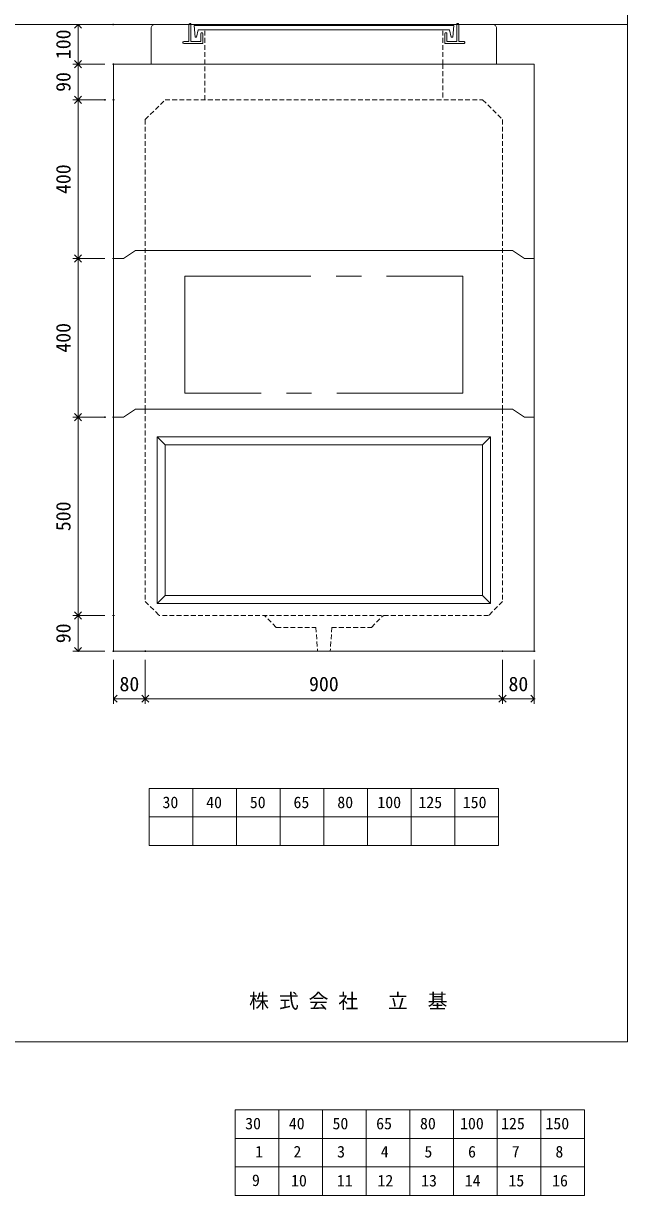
# Model space of a CAD drawing. Units: millimetres, scale not verified. Extents: x -4890 to 4890, y -2331 to 2331.
# Drawn here: x 3368 to 4890, y -2331 to 624 of the extents above; entities that cross this region are included whole.
import ezdxf
from ezdxf.enums import TextEntityAlignment as Align

# ---------------------------------------------------------------- set-up
doc = ezdxf.new("R2010")
doc.units = ezdxf.units.MM
doc.header["$LTSCALE"] = 10
doc.header["$PDMODE"] = 32
doc.header["$PDSIZE"] = 2
doc.linetypes.add('DASHED1', pattern=[1.8, 1.2, -0.6])
doc.linetypes.add('USER2', pattern=[50.8, 31.75, -6.35, 6.35, -6.35])
doc.layers.add('0-1_Defpoints', color=7, linetype='Continuous')
for name, color, linetype, lineweight in [('0-2_waku', 7, 'Continuous', 18), ('0-3_gaikei', 7, 'Continuous', 18), ('0-4_kakure', 7, 'DASHED1', 5), ('0-5_sunpou', 7, 'Continuous', 5), ('0-9_uchigawa', 6, 'Continuous', 18), ('0-B_futa', 3, 'Continuous', 18), ('0-C_GL', 4, 'Continuous', 18), ('0-E_文字１', 7, 'Continuous', 18), ('1-3_uchigawa2', 6, 'USER2', 18), ('1-5_文字２', 7, 'Continuous', 5)]:
    doc.layers.add(name, color=color, linetype=linetype, lineweight=lineweight)
doc.styles.add('ＭＳ ゴシック', font='')
doc.styles.get('ＭＳ ゴシック').set_extended_font_data('MS Gothic')

# ---------------------------------------------------------------- blocks, each defined once
blk = doc.blocks.new('_Open90')
at = {"layer": '0-5_sunpou'}
blk.add_line((0, 0), (-1, 0), dxfattribs=at)
blk.add_lwpolyline([(-0.5, 0.5), (0, 0), (-0.5, -0.5)], dxfattribs=at)
blk = doc.blocks.new('D98')
at = {"layer": '0-1_Defpoints'}
for p in [(5042.32, 1804.36), (4953, 1304.36), (5042.32, 1304.36)]:
    blk.add_point(p, dxfattribs=at)
at = {"layer": '0-5_sunpou'}
for p, q in [((5020.32, 1804.36), (4940, 1804.36)), ((4953, 1786.36), (4953, 1322.36)), ((5020.32, 1304.36), (4940, 1304.36))]:
    blk.add_line(p, q, dxfattribs=at)
at = {"layer": '0-5_sunpou', "xscale": 18, "yscale": 18}
for p, rotation in [((4953, 1804.36), 90), ((4953, 1304.36), 270)]:
    blk.add_blockref('_Open90', p, dxfattribs=dict(at, rotation=rotation))
at = {"layer": '0-5_sunpou', "style": 'ＭＳ ゴシック'}
blk.add_text('500', height=36.66, rotation=90, dxfattribs=at).set_placement((4945, 1516.86), align=Align.BOTTOM_LEFT)
blk = doc.blocks.new('D99')
at = {"layer": '0-1_Defpoints'}
for p in [(5042.32, 1304.36), (4953, 1214.36), (5042.32, 1214.36)]:
    blk.add_point(p, dxfattribs=at)
at = {"layer": '0-5_sunpou'}
for p, q in [((5020.32, 1304.36), (4940, 1304.36)), ((4953, 1286.36), (4953, 1232.36)), ((5020.32, 1214.36), (4940, 1214.36))]:
    blk.add_line(p, q, dxfattribs=at)
at = {"layer": '0-5_sunpou', "xscale": 18, "yscale": 18}
for p, rotation in [((4953, 1304.36), 90), ((4953, 1214.36), 270)]:
    blk.add_blockref('_Open90', p, dxfattribs=dict(at, rotation=rotation))
at = {"layer": '0-5_sunpou', "style": 'ＭＳ ゴシック'}
blk.add_text('90', height=36.66, rotation=90, dxfattribs=at).set_placement((4945, 1234.36), align=Align.BOTTOM_LEFT)
blk = doc.blocks.new('D100')
at = {"layer": '0-1_Defpoints'}
for p in [(5042.32, 1214.36), (5122.32, 1214.36), (5122.32, 1094.33)]:
    blk.add_point(p, dxfattribs=at)
at = {"layer": '0-5_sunpou'}
for p, q in [((5042.32, 1192.36), (5042.32, 1081.33)), ((5122.32, 1192.36), (5122.32, 1081.33)), ((5060.32, 1094.33), (5104.32, 1094.33))]:
    blk.add_line(p, q, dxfattribs=at)
at = {"layer": '0-5_sunpou', "xscale": 18, "yscale": 18, "rotation": 180}
blk.add_blockref('_Open90', (5042.32, 1094.33), dxfattribs=at)
at = {"layer": '0-5_sunpou', "xscale": 18, "yscale": 18}
blk.add_blockref('_Open90', (5122.32, 1094.33), dxfattribs=at)
at = {"layer": '0-5_sunpou', "style": 'ＭＳ ゴシック'}
blk.add_text('80', height=36.66, dxfattribs=at).set_placement((5057.32, 1102.33), align=Align.BOTTOM_LEFT)
blk = doc.blocks.new('D101')
at = {"layer": '0-1_Defpoints'}
for p in [(5122.32, 1214.36), (6022.32, 1214.36), (6022.32, 1094.33)]:
    blk.add_point(p, dxfattribs=at)
at = {"layer": '0-5_sunpou'}
for p, q in [((5122.32, 1192.36), (5122.32, 1081.33)), ((6022.32, 1192.36), (6022.32, 1081.33)), ((5140.32, 1094.33), (6004.32, 1094.33))]:
    blk.add_line(p, q, dxfattribs=at)
at = {"layer": '0-5_sunpou', "xscale": 18, "yscale": 18, "rotation": 180}
blk.add_blockref('_Open90', (5122.32, 1094.33), dxfattribs=at)
at = {"layer": '0-5_sunpou', "xscale": 18, "yscale": 18}
blk.add_blockref('_Open90', (6022.32, 1094.33), dxfattribs=at)
at = {"layer": '0-5_sunpou', "style": 'ＭＳ ゴシック'}
blk.add_text('900', height=36.66, dxfattribs=at).set_placement((5534.82, 1102.33), align=Align.BOTTOM_LEFT)
blk = doc.blocks.new('D102')
at = {"layer": '0-1_Defpoints'}
for p in [(6022.32, 1214.36), (6102.32, 1214.36), (6102.32, 1094.33)]:
    blk.add_point(p, dxfattribs=at)
at = {"layer": '0-5_sunpou'}
for p, q in [((6022.32, 1192.36), (6022.32, 1081.33)), ((6102.32, 1192.36), (6102.32, 1081.33)), ((6040.32, 1094.33), (6084.32, 1094.33))]:
    blk.add_line(p, q, dxfattribs=at)
at = {"layer": '0-5_sunpou', "xscale": 18, "yscale": 18, "rotation": 180}
blk.add_blockref('_Open90', (6022.32, 1094.33), dxfattribs=at)
at = {"layer": '0-5_sunpou', "xscale": 18, "yscale": 18}
blk.add_blockref('_Open90', (6102.32, 1094.33), dxfattribs=at)
at = {"layer": '0-5_sunpou', "style": 'ＭＳ ゴシック'}
blk.add_text('80', height=36.66, dxfattribs=at).set_placement((6037.32, 1102.33), align=Align.BOTTOM_LEFT)
blk = doc.blocks.new('D103')
at = {"layer": '0-1_Defpoints'}
for p in [(5041.54, 2794.36), (4953, 2694.36), (5042.32, 2694.36)]:
    blk.add_point(p, dxfattribs=at)
at = {"layer": '0-5_sunpou'}
for p, q in [((5019.54, 2794.36), (4940, 2794.36)), ((4953, 2776.36), (4953, 2712.36)), ((5020.32, 2694.36), (4940, 2694.36))]:
    blk.add_line(p, q, dxfattribs=at)
at = {"layer": '0-5_sunpou', "xscale": 18, "yscale": 18}
for p, rotation in [((4953, 2794.36), 90), ((4953, 2694.36), 270)]:
    blk.add_blockref('_Open90', p, dxfattribs=dict(at, rotation=rotation))
at = {"layer": '0-5_sunpou', "style": 'ＭＳ ゴシック'}
blk.add_text('100', height=36.66, rotation=90, dxfattribs=at).set_placement((4945, 2706.86), align=Align.BOTTOM_LEFT)
blk = doc.blocks.new('D104')
at = {"layer": '0-1_Defpoints'}
for p in [(5042.32, 2694.36), (4953, 2604.36), (5042.32, 2604.36)]:
    blk.add_point(p, dxfattribs=at)
at = {"layer": '0-5_sunpou'}
for p, q in [((5020.32, 2694.36), (4940, 2694.36)), ((4953, 2676.36), (4953, 2622.36)), ((5020.32, 2604.36), (4940, 2604.36))]:
    blk.add_line(p, q, dxfattribs=at)
at = {"layer": '0-5_sunpou', "xscale": 18, "yscale": 18}
for p, rotation in [((4953, 2694.36), 90), ((4953, 2604.36), 270)]:
    blk.add_blockref('_Open90', p, dxfattribs=dict(at, rotation=rotation))
at = {"layer": '0-5_sunpou', "style": 'ＭＳ ゴシック'}
blk.add_text('90', height=36.66, rotation=90, dxfattribs=at).set_placement((4945, 2624.36), align=Align.BOTTOM_LEFT)
blk = doc.blocks.new('D105')
at = {"layer": '0-1_Defpoints'}
for p in [(5020.32, 2604.36), (4953, 2204.36), (5042.32, 2204.36)]:
    blk.add_point(p, dxfattribs=at)
at = {"layer": '0-5_sunpou'}
for p, q in [((4998.32, 2604.36), (4940, 2604.36)), ((4953, 2586.36), (4953, 2222.36)), ((5020.32, 2204.36), (4940, 2204.36))]:
    blk.add_line(p, q, dxfattribs=at)
at = {"layer": '0-5_sunpou', "xscale": 18, "yscale": 18}
for p, rotation in [((4953, 2604.36), 90), ((4953, 2204.36), 270)]:
    blk.add_blockref('_Open90', p, dxfattribs=dict(at, rotation=rotation))
at = {"layer": '0-5_sunpou', "style": 'ＭＳ ゴシック'}
blk.add_text('400', height=36.66, rotation=90, dxfattribs=at).set_placement((4945, 2366.86), align=Align.BOTTOM_LEFT)
blk = doc.blocks.new('D106')
at = {"layer": '0-1_Defpoints'}
for p in [(5042.32, 2204.36), (4953, 1804.36), (5020.32, 1804.36)]:
    blk.add_point(p, dxfattribs=at)
at = {"layer": '0-5_sunpou'}
for p, q in [((5020.32, 2204.36), (4940, 2204.36)), ((4953, 2186.36), (4953, 1822.36)), ((4998.32, 1804.36), (4940, 1804.36))]:
    blk.add_line(p, q, dxfattribs=at)
at = {"layer": '0-5_sunpou', "xscale": 18, "yscale": 18}
for p, rotation in [((4953, 2204.36), 90), ((4953, 1804.36), 270)]:
    blk.add_blockref('_Open90', p, dxfattribs=dict(at, rotation=rotation))
at = {"layer": '0-5_sunpou', "style": 'ＭＳ ゴシック'}
blk.add_text('400', height=36.66, rotation=90, dxfattribs=at).set_placement((4945, 1966.86), align=Align.BOTTOM_LEFT)

msp = doc.modelspace()

# ---------------------------------------------------------------- linework, layer by layer
at = {"layer": '0-2_waku'}
for p, q in [((4889.94, 2331.26), (4889.94, -1943.74)), ((3684.94, -1304.74), (3684.94, -1448.74)), ((3684.94, -1304.74), (3684.94, -1448.74)), ((3684.94, -1304.74), (3684.94, -1448.74)), ((3684.94, -1304.74), (3684.94, -1448.74)), ((3684.94, -1304.74), (4564.94, -1304.74)), ((3794.94, -1304.74), (3794.94, -1448.74)), ((3904.94, -1304.74), (3904.94, -1448.74)), ((3904.94, -1304.74), (3904.94, -1448.74)), ((4014.94, -1304.74), (4014.94, -1448.74)), ((4124.94, -1304.74), (4124.94, -1448.74)), ((4234.94, -1304.74), (4234.94, -1448.74)), ((4344.94, -1304.74), (4344.94, -1448.74)), ((4454.94, -1304.74), (4454.94, -1448.74)), ((4564.94, -1304.74), (4564.94, -1448.74)), ((3684.94, -1376.74), (4564.94, -1376.74)), ((3684.94, -1448.74), (4564.94, -1448.74)), ((-1230.06, -1943.74), (4889.94, -1943.74)), ((-1230.06, -1943.74), (4889.94, -1943.74))]:
    msp.add_line(p, q, dxfattribs=at)
msp.add_lwpolyline([(-1230.06, 2331.26), (4889.94, 2331.26), (4889.94, -1943.74)], dxfattribs=at)
at = {"layer": '0-3_gaikei'}
for p, q in [((3699.94, 621.26), (3784.94, 621.26)), ((4464.94, 621.26), (4549.94, 621.26)), ((3689.94, 521.26), (3689.94, 611.26)), ((4559.94, 521.26), (4559.94, 611.26)), ((3594.94, 521.26), (4654.94, 521.26)), ((3594.94, -958.74), (3594.94, 521.26)), ((3689.94, 521.26), (3799.94, 521.26)), ((3724.94, 521.26), (4524.94, 521.26)), ((4559.94, 521.26), (4449.94, 521.26)), ((4654.94, 521.26), (4654.94, -958.74)), ((3619.94, 31.26), (3594.94, 31.26)), ((3619.94, 31.26), (3649.94, 51.26)), ((3649.94, 51.26), (4599.94, 51.26)), ((4599.94, 51.26), (4629.94, 31.26)), ((4629.94, 31.26), (4654.94, 31.26)), ((3619.94, -368.74), (3649.94, -348.74)), ((3649.94, -348.74), (4599.94, -348.74)), ((4599.94, -348.74), (4629.94, -368.74)), ((3619.94, -368.74), (3594.94, -368.74)), ((4629.94, -368.74), (4654.94, -368.74)), ((4654.94, -958.74), (3594.94, -958.74))]:
    msp.add_line(p, q, dxfattribs=at)
for centre, radius, start, end in [((3699.36, 611.84), 9.44, 86.47383, 183.52617), ((4550.27, 611.59), 9.68, 358.04251, 91.95749)]:
    msp.add_arc(centre, radius, start, end, dxfattribs=at)
at = {"layer": '0-4_kakure'}
for p, q in [((3824.94, 521.26), (3824.94, 607.76)), ((4424.94, 521.26), (4424.94, 607.76)), ((3824.94, 431.26), (3824.94, 521.26)), ((4424.94, 521.26), (4424.94, 431.26)), ((3674.94, 381.26), (3724.94, 431.26)), ((3724.94, 431.26), (4524.94, 431.26)), ((4524.94, 431.26), (4574.94, 381.26)), ((3674.94, 381.26), (3674.94, -348.74)), ((4574.94, 381.26), (4574.94, -348.74)), ((3674.94, -348.74), (3674.94, -833.74)), ((4574.94, -348.74), (4574.94, -833.74)), ((3674.94, -833.74), (3709.94, -868.74)), ((4574.94, -833.74), (4539.94, -868.74)), ((4539.94, -868.74), (3709.94, -868.74)), ((4004.94, -898.74), (3974.94, -868.74)), ((4244.94, -898.74), (4274.94, -868.74)), ((4004.94, -898.74), (4104.94, -898.74)), ((4104.94, -898.74), (4108.94, -958.74)), ((4144.94, -898.74), (4140.94, -958.74)), ((4144.94, -898.74), (4244.94, -898.74))]:
    msp.add_line(p, q, dxfattribs=at)
at = {"layer": '0-9_uchigawa'}
for p, q in [((3704.94, -418.74), (3704.94, -838.74)), ((3704.94, -418.74), (4124.94, -418.74)), ((3704.94, -418.74), (3724.94, -438.74)), ((3724.94, -438.74), (3724.94, -818.74)), ((3724.94, -438.74), (4124.94, -438.74)), ((3724.94, -438.74), (4124.94, -438.74)), ((4124.94, -418.74), (4544.94, -418.74)), ((4124.94, -418.74), (4544.94, -418.74)), ((4124.94, -438.74), (4524.94, -438.74)), ((4544.94, -418.74), (4524.94, -438.74)), ((4524.94, -438.74), (4524.94, -818.74)), ((4544.94, -418.74), (4544.94, -838.74)), ((3724.94, -818.74), (3704.94, -838.74)), ((3724.94, -818.74), (4124.94, -818.74)), ((4124.94, -818.74), (4524.94, -818.74)), ((4524.94, -818.74), (4544.94, -838.74)), ((3704.94, -838.74), (4124.94, -838.74)), ((4124.94, -838.74), (4544.94, -838.74))]:
    msp.add_line(p, q, dxfattribs=at)
at = {"layer": '0-B_futa'}
for p, q in [((3784.94, 621.26), (3784.94, 578.26)), ((3786.94, 623.26), (3789.94, 623.26)), ((3789.94, 623.26), (3789.94, 578.26)), ((4459.94, 623.26), (4459.94, 578.26)), ((4459.94, 623.26), (4462.94, 623.26)), ((4464.94, 621.26), (4464.94, 578.26)), ((3797.75, 618.76), (4452.08, 618.76)), ((3797.75, 618.76), (3800.24, 588.76)), ((3808.27, 607.76), (3803.95, 588.76)), ((3808.27, 607.76), (4441.61, 607.76)), ((3814.94, 598.26), (3814.94, 578.26)), ((3816.94, 600.26), (3817.94, 600.26)), ((3819.94, 598.26), (3819.94, 573.26)), ((4429.94, 598.26), (4429.94, 573.26)), ((4432.94, 600.26), (4431.94, 600.26)), ((4434.94, 598.26), (4434.94, 578.26)), ((4441.61, 607.76), (4445.93, 588.76)), ((4452.08, 618.76), (4449.83, 588.76)), ((3769.94, 576.26), (3769.94, 575.26)), ((3771.94, 578.26), (3784.94, 578.26)), ((3819.94, 573.26), (3771.94, 573.26)), ((3789.94, 578.26), (3814.94, 578.26)), ((3800.24, 588.76), (3803.95, 588.76)), ((4429.94, 573.26), (4477.94, 573.26)), ((4459.94, 578.26), (4434.94, 578.26)), ((4449.83, 588.76), (4445.93, 588.76)), ((4477.94, 578.26), (4464.94, 578.26)), ((4479.94, 576.26), (4479.94, 575.26))]:
    msp.add_line(p, q, dxfattribs=at)
for centre, start, end in [((3786.94, 621.26), 90, 180), ((4462.94, 621.26), 0, 90), ((3816.94, 598.26), 90, 180), ((3817.94, 598.26), 0, 90), ((4431.94, 598.26), 90, 180), ((4432.94, 598.26), 0, 90), ((3771.94, 576.26), 90, 180), ((3771.94, 575.26), 180, 270), ((4477.94, 576.26), 0, 90), ((4477.94, 575.26), 270, 0)]:
    msp.add_arc(centre, 2, start, end, dxfattribs=at)
at = {"layer": '0-C_GL'}
msp.add_line((-1230.06, 621.26), (4889.94, 621.26), dxfattribs=at)
msp.add_line((-1230.06, 621.26), (4889.94, 621.26), dxfattribs=at)
at = {"layer": '1-3_uchigawa2'}
for p, q in [((3774.94, -13.74), (3774.94, -308.74)), ((3774.94, -13.74), (4474.94, -13.74)), ((4474.94, -13.74), (4474.94, -308.74)), ((4474.94, -308.74), (3774.94, -308.74))]:
    msp.add_line(p, q, dxfattribs=at)
at = {"layer": '1-5_文字２'}
for p, q in [((3901.45, -2115.29), (3901.45, -2259.29)), ((3901.45, -2115.29), (3901.45, -2259.29)), ((3901.45, -2115.29), (3901.45, -2259.29)), ((3901.45, -2115.29), (3901.45, -2259.29)), ((3901.45, -2115.29), (4781.45, -2115.29)), ((3901.45, -2115.29), (3901.45, -2259.29)), ((3901.45, -2115.29), (3901.45, -2259.29)), ((3901.45, -2115.29), (3901.45, -2259.29)), ((3901.45, -2115.29), (3901.45, -2259.29)), ((3901.45, -2115.29), (4781.45, -2115.29)), ((4011.45, -2115.29), (4011.45, -2259.29)), ((4011.45, -2115.29), (4011.45, -2259.29)), ((4121.45, -2115.29), (4121.45, -2259.29)), ((4121.45, -2115.29), (4121.45, -2259.29)), ((4121.45, -2115.29), (4121.45, -2259.29)), ((4121.45, -2115.29), (4121.45, -2259.29)), ((4231.45, -2115.29), (4231.45, -2259.29)), ((4231.45, -2115.29), (4231.45, -2259.29)), ((4341.45, -2115.29), (4341.45, -2259.29)), ((4341.45, -2115.29), (4341.45, -2259.29)), ((4451.45, -2115.29), (4451.45, -2259.29)), ((4451.45, -2115.29), (4451.45, -2259.29)), ((4561.45, -2115.29), (4561.45, -2259.29)), ((4561.45, -2115.29), (4561.45, -2259.29)), ((4671.45, -2115.29), (4671.45, -2259.29)), ((4671.45, -2115.29), (4671.45, -2259.29)), ((4781.45, -2115.29), (4781.45, -2259.29)), ((4781.45, -2115.29), (4781.45, -2259.29)), ((3901.45, -2187.29), (4781.45, -2187.29)), ((3901.45, -2187.29), (4781.45, -2187.29)), ((3901.45, -2259.29), (4781.45, -2259.29)), ((3901.45, -2259.29), (4781.45, -2259.29)), ((3901.45, -2259.29), (3901.45, -2331.29)), ((3901.45, -2259.29), (3901.45, -2331.29)), ((3901.45, -2259.29), (3901.45, -2331.29)), ((3901.45, -2259.29), (3901.45, -2331.29)), ((3901.45, -2259.29), (4781.45, -2259.29)), ((3901.45, -2259.29), (3901.45, -2331.29)), ((3901.45, -2259.29), (3901.45, -2331.29)), ((3901.45, -2259.29), (3901.45, -2331.29)), ((3901.45, -2259.29), (3901.45, -2331.29)), ((3901.45, -2259.29), (4781.45, -2259.29)), ((4011.45, -2259.29), (4011.45, -2331.29)), ((4011.45, -2259.29), (4011.45, -2331.29)), ((4121.45, -2259.29), (4121.45, -2331.29)), ((4121.45, -2259.29), (4121.45, -2331.29)), ((4121.45, -2259.29), (4121.45, -2331.29)), ((4121.45, -2259.29), (4121.45, -2331.29)), ((4231.45, -2259.29), (4231.45, -2331.29)), ((4231.45, -2259.29), (4231.45, -2331.29)), ((4341.45, -2259.29), (4341.45, -2331.29)), ((4341.45, -2259.29), (4341.45, -2331.29)), ((4451.45, -2259.29), (4451.45, -2331.29)), ((4451.45, -2259.29), (4451.45, -2331.29)), ((4561.45, -2259.29), (4561.45, -2331.29)), ((4561.45, -2259.29), (4561.45, -2331.29)), ((4671.45, -2259.29), (4671.45, -2331.29)), ((4671.45, -2259.29), (4671.45, -2331.29)), ((4781.45, -2259.29), (4781.45, -2331.29)), ((4781.45, -2259.29), (4781.45, -2331.29)), ((3901.45, -2331.29), (4781.45, -2331.29)), ((3901.45, -2331.29), (4781.45, -2331.29))]:
    msp.add_line(p, q, dxfattribs=at)

# ---------------------------------------------------------------- block references
at = {"layer": '0-5_sunpou'}
for name in ['D103', 'D104', 'D105', 'D106', 'D98', 'D99', 'D100', 'D101', 'D102']:
    msp.add_blockref(name, (-1447.37, -2173.1), dxfattribs=at)

# ---------------------------------------------------------------- texts
at = {"layer": '0-E_文字１', "style": 'ＭＳ ゴシック'}
for s, height, p in [('30', 29.33, (3718.31, -1363.38)), ('40', 29.33, (3828.31, -1363.38)), ('50', 29.33, (3938.31, -1363.38)), ('65', 29.33, (4048.31, -1363.38)), ('80', 29.33, (4158.72, -1363.38)), ('100', 29.33, (4259.6, -1363.38)), ('125', 29.33, (4362.98, -1363.38)), ('150', 29.33, (4474.75, -1363.38)), ('株 式 会 社 \u3000立\u3000基', 36.66, (3936.48, -1870.1))]:
    msp.add_text(s, height=height, dxfattribs=at).set_placement(p, align=Align.BOTTOM_LEFT)
at = {"layer": '1-5_文字２', "style": 'ＭＳ ゴシック'}
for s, p in [('30', (3926.61, -2173.11)), ('30', (3926.61, -2173.11)), ('40', (4036.61, -2173.11)), ('40', (4036.61, -2173.11)), ('50', (4146.61, -2173.11)), ('50', (4146.61, -2173.11)), ('65', (4256.61, -2173.11)), ('65', (4256.61, -2173.11)), ('80', (4367.01, -2173.11)), ('80', (4367.01, -2173.11)), ('100', (4467.89, -2173.11)), ('100', (4467.89, -2173.11)), ('125', (4571.28, -2173.11)), ('125', (4571.28, -2173.11)), ('150', (4683.04, -2173.11)), ('150', (4683.04, -2173.11)), ('1', (3951.75, -2244.14)), ('2', (4048.19, -2244.14)), ('3', (4158.19, -2244.14)), ('4', (4268.19, -2244.14)), ('5', (4378.19, -2244.14)), ('6', (4488.19, -2244.14)), ('7', (4598.19, -2244.14)), ('8', (4708.19, -2244.14)), ('9', (3943.69, -2316.14)), ('10', (4042.1, -2317.11)), ('11', (4157.6, -2317.11)), ('12', (4259.81, -2317.11)), ('13', (4369.81, -2317.11)), ('14', (4479.81, -2317.11)), ('15', (4589.81, -2317.11)), ('16', (4699.81, -2317.11))]:
    msp.add_text(s, height=29.33, dxfattribs=at).set_placement(p, align=Align.BOTTOM_LEFT)

doc.saveas('drawing.dxf')
